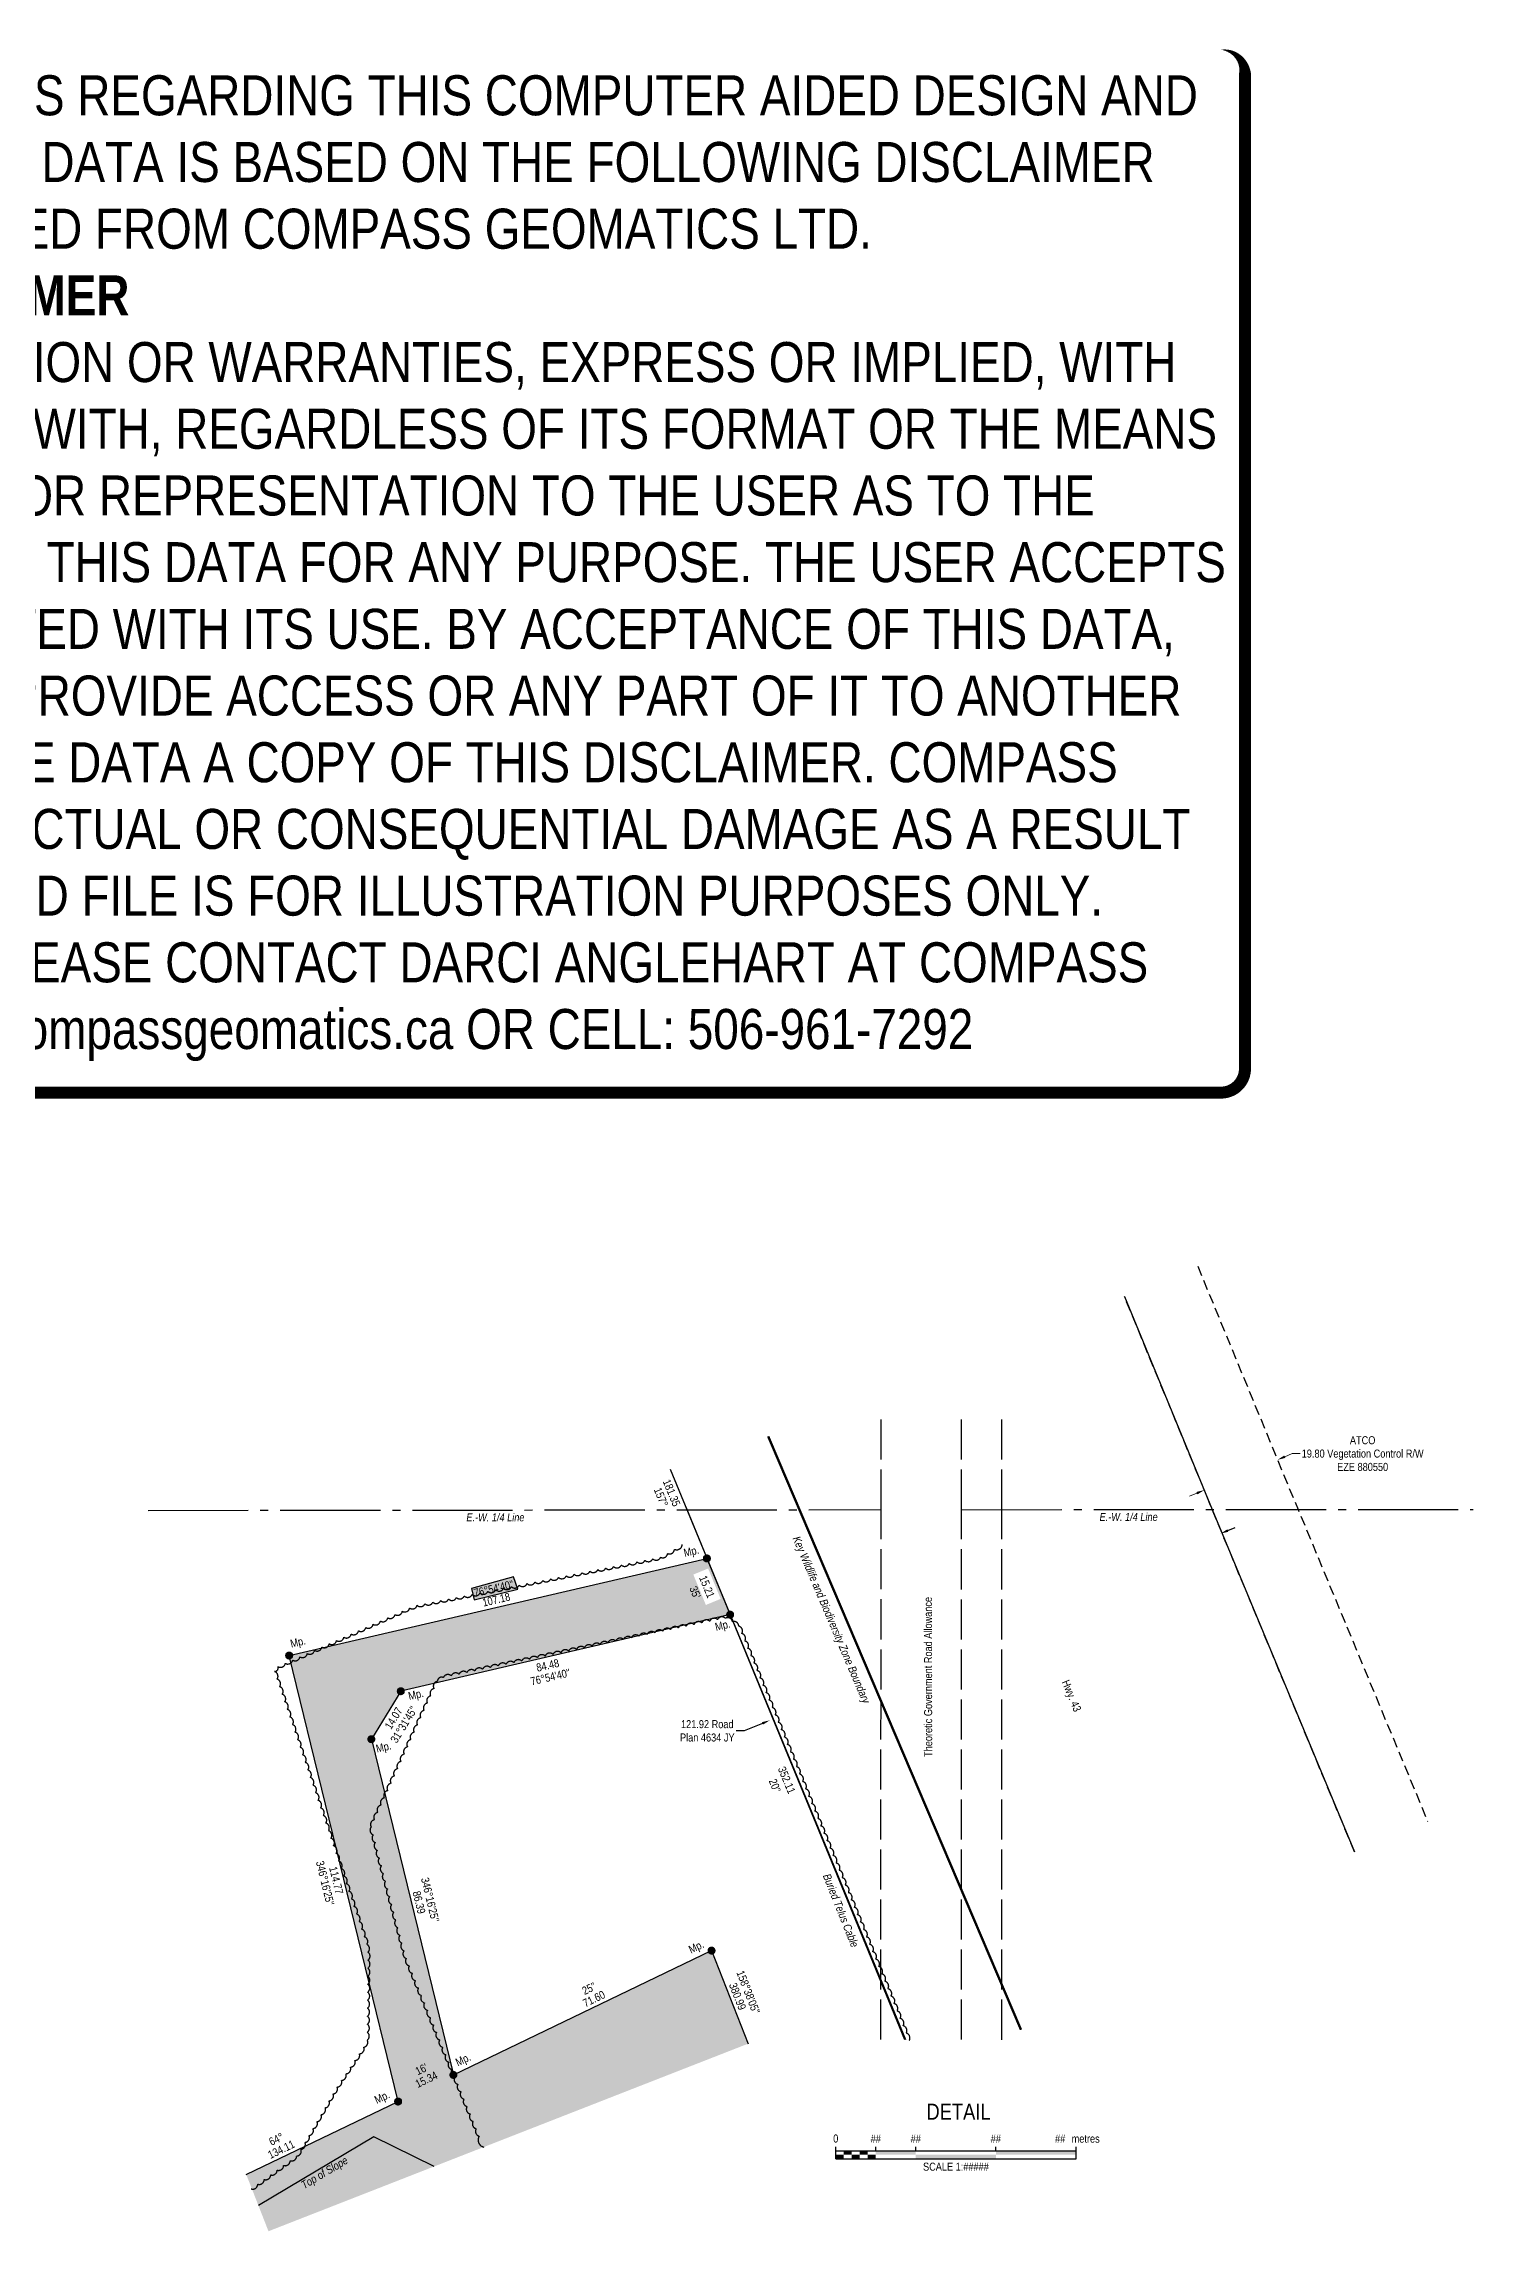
# Model space of a CAD drawing. Extents: x 499049 to 502704, y 6040696 to 6043429.
# Drawn here: x 500919 to 502704, y 6040696 to 6043429 of the extents above; entities that cross this region are included whole.
import ezdxf
from ezdxf.enums import TextEntityAlignment as Align

# ---------------------------------------------------------------- set-up
doc = ezdxf.new("R2010")
doc.units = 0
doc.header["$LTSCALE"] = 5
for name, pattern in [('0', [1, 1, 0]), ('DASHDOT2', [12.7, 6.35, -3.175, 0, -3.175]), ('foc-FLOWLINE', [3.75, 2.5, -1.25]), ('foc-QUARTERLINE', [33, 25, -3, 2, -3]), ('foc-UNSURVEYED', [12.5, 10, -2.5])]:
    doc.linetypes.add(name, pattern=pattern)
for name, color, linetype in [('AS-TELUS', 224, 'foc-TEL'), ('AS-UNDERLAY-H', 141, 'Continuous'), ('AS-WILDLIFE', 131, 'DASHDOT2'), ('DETAIL-T', 7, 'Continuous'), ('F-EZE', 190, 'foc-FLOWLINE'), ('L-2', 7, 'Continuous'), ('L-BD', 7, 'Continuous'), ('L-MON', 1, 'Continuous'), ('L-MON-T', 1, 'Continuous'), ('L-ROAD-T', 7, 'Continuous'), ('L-SECQ', 8, 'foc-QUARTERLINE'), ('L-TITLEDB', 4, 'Continuous'), ('L-TITLEDB-T', 4, 'Continuous'), ('L-USEC', 7, 'foc-UNSURVEYED'), ('P-PROPOSED', 10, 'Continuous'), ('P-PROPOSED-H', 21, 'Continuous'), ('T-BUSH', 110, '0'), ('T-SLOPE', 48, 'Continuous')]:
    doc.layers.add(name, color=color, linetype=linetype)
doc.layers.add('DISCLAIMER', color=7, linetype='Continuous', plot=False)
doc.layers.add('F-VCE-T', color=190, linetype='Continuous', lineweight=9)
doc.layers.add('T-TEXT', color=48, linetype='Continuous', lineweight=18)
doc.styles.add('240', font='ARIALN.TTF', dxfattribs={"height": 30})
doc.styles.add('80', font='ARIALN.TTF', dxfattribs={"height": 10})
doc.styles.add('80CG', font='ARIALN.TTF', dxfattribs={"height": 10})
doc.styles.add('80L', font='ARIALN.TTF', dxfattribs={"height": 10})
doc.styles.add('foc-LtypeFont', font='ARIALN.TTF', dxfattribs={"height": 7.35})
doc.linetypes.add('foc-TEL', pattern='A,2,-1,["T",foc-LtypeFont,S=0.2,R=0,X=-0.425,Y=-0.75],-1.24,8', length=12.24)
doc.linetypes.add('foc-TEL-NOLINE', pattern='A,0,-2,["T",foc-LtypeFont,S=0.2,R=0,X=-0.425,Y=-0.75],-10.24', length=12.24)
doc.dimstyles.new('Compass 5 000', dxfattribs={"dimscale": 5, "dimtxt": 9, "dimasz": 2, "dimexe": 0.2, "dimexo": 0.0625, "dimgap": 0.5, "dimtad": 0, "dimtih": 1, "dimtoh": 1, "dimzin": 0, "dimdsep": 46, "dimtxsty": '80CG', "dimcen": 0.1, "dimse1": 1, "dimse2": 1, "dimclrd": 256, "dimclrt": 256, "dimaunit": 1, "dimadec": 4, "dimazin": 0, "dimtfac": 0.06, "dimtofl": 0, "dimtmove": 0, "dimatfit": 1, "dimfxl": 0.2, "dimtolj": 1, "dimtzin": 0, "dimlwd": -1, "dimarcsym": 0})

# ---------------------------------------------------------------- blocks, each defined once
blk = doc.blocks.new('PLIA')
at = {"color": 255, "const_width": 1}
blk.add_lwpolyline([(-0.5, 0, 1), (0.5, 0, 1)], format="xyb", close=True, dxfattribs=at)
blk = doc.blocks.new('PLIAA')
blk.add_blockref('PLIA', (0, 0))
blk = doc.blocks.new('PLIB')
at = {"color": 1}
blk.add_circle((0, 0), 0.8, dxfattribs=at)
blk = doc.blocks.new('PLIBB')
blk.add_blockref('PLIB', (0, 0))
blk = doc.blocks.new('PLICC')
for name in ['PLIAA', 'PLIBB']:
    blk.add_blockref(name, (0, 0))
blk = doc.blocks.new('PLI')
blk.add_blockref('PLICC', (0, 0))
blk = doc.blocks.new('*D607')
at = {"layer": 'L-TITLEDB-T', "transparency": 16777216}
for p, q in [((502397.4, 6041571.5), (502406.6, 6041575.3)), ((501793.5, 6041321.2), (501783.5, 6041321.2)), ((501816.2, 6041330.6), (501793.5, 6041321.2))]:
    blk.add_line(p, q, dxfattribs=at)
for points in [[(502396.8, 6041573), (502398, 6041569.9), (502388.2, 6041567.6)], [(501815.6, 6041332.1), (501816.9, 6041329), (501825.5, 6041334.4)]]:
    blk.add_solid(points, dxfattribs=at)
at = {"layer": 'L-TITLEDB-T', "transparency": 16777216, "insert": (501747.4, 6041321.2), "char_height": 10, "attachment_point": 5, "style": '80CG'}
blk.add_mtext('\\A1;121.92 Road\\PPlan 4634 JY', dxfattribs=at)
blk = doc.blocks.new('*D608')
at = {"layer": 'F-VCE-T', "transparency": 16777216}
for p, q in [((502468.5, 6041663.7), (502477.8, 6041667.5)), ((502477.8, 6041667.5), (502487.8, 6041667.5)), ((502358.6, 6041618), (502349.4, 6041614.2))]:
    blk.add_line(p, q, dxfattribs=at)
for points in [[(502467.9, 6041665.2), (502469.2, 6041662.1), (502459.3, 6041659.8)], [(502358, 6041619.6), (502359.3, 6041616.5), (502367.9, 6041621.9)]]:
    blk.add_solid(points, dxfattribs=at)
at = {"layer": 'F-VCE-T', "transparency": 16777216, "insert": (502565.7, 6041667.5), "char_height": 10, "attachment_point": 5, "style": '80CG'}
blk.add_mtext('\\A1;ATCO\\P19.80 Vegetation Control R/W\\PEZE 880550', dxfattribs=at)
blk = doc.blocks.new('*U437')
at = {"color": 0}
for p, q in [((-150, 0), (-150, 15)), ((-150, 10), (150.2, 10)), ((-150, 0), (150.2, 0)), ((-100, 10), (-100, 15)), ((-50, 10), (-50, 15)), ((50, 10), (50, 15)), ((150.2, 0), (150.2, 15))]:
    blk.add_line(p, q, dxfattribs=at)
for points in [[(-150, 5), (-140, 5), (-150, 0), (-140, 0)], [(-140, 10), (-130, 10), (-140, 5), (-130, 5)], [(-130, 5), (-120, 5), (-130, 0), (-120, 0)], [(-120, 10), (-110, 10), (-120, 5), (-110, 5)], [(-110, 5), (-100, 5), (-110, 0), (-100, 0)], [(-100, 10), (-50, 10), (-100, 5), (-50, 5)], [(-50, 5), (50, 5), (-50, 0), (50, 0)], [(50, 10), (150.2, 10), (50, 5), (150.2, 5)]]:
    blk.add_solid(points, dxfattribs=at)
at = {"color": 0, "style": '80'}
blk.add_text('metres', height=10, dxfattribs=at).set_placement((162.2, 20), align=Align.CENTER)
at = {"color": 0, "char_height": 10, "style": '80'}
for s, insert, attachment_point in [('0', (-150, 30.2), 2), ('##', (-100, 30.2), 2), ('##', (-50, 30.2), 2), ('##', (50, 30.2), 2), ('##', (136.7, 30.2), 3), ('SCALE 1:#####', (0.1, -5), 2)]:
    blk.add_mtext(s, dxfattribs=dict(at, insert=insert, attachment_point=attachment_point))
blk = doc.blocks.new('Disclaimer_Legal')
at = {"layer": 'DISCLAIMER', "color": 254, "flags": 128}
blk.add_lwpolyline([(-3612.9, -1104.6, 37.5, 37.5, 0), (4096.1, -1104.6, 37.5, 37.5, 0.414214), (4171.1, -1029.6, 37.5, 37.5, 0), (4171.1, 2078.7, 37.5, 0, 0.414214), (4096.1, 2153.7, 0, 0, 0), (-3612.9, 2153.7, 0, 0, 0.414214), (-3687.9, 2078.7, 0, 0, 0), (-3687.9, -1029.6, 0, 37.5, 0.414214)], format="xyseb", close=True, dxfattribs=at)
at = {"layer": 'DISCLAIMER', "color": 254, "insert": (241.6, 533.9), "char_height": 125, "width": 7717.568, "attachment_point": 5, "style": '80'}
blk.add_mtext('NOTICE TO THE CORPORATION, PERSON &/OR PERSONS REGARDING THIS COMPUTER AIDED DESIGN AND DRAFTING (CADD) FILES. ACCEPTANCE OF THE CADD DATA IS BASED ON THE FOLLOWING DISCLAIMER WHICH COVERS ALL CADD DATA RECIEVED FROM COMPASS GEOMATICS LTD.\\P{\\fArial Narrow|b1|i0|c0|p34;DISCLAIMER}\\PCOMPASS GEOMATICS LTD. MAKES NO REPRESENTATION OR WARRANTIES, EXPRESS OR IMPLIED, WITH RESPECT TO THE REUSE OF THE DATA PROVIDED HEREWITH, REGARDLESS OF ITS FORMAT OR THE MEANS OF ITS TRANSMISSION. THERE IS NO GUARANTEE OR REPRESENTATION TO THE USER AS TO THE ACCURACY, CURRENCY, SUITABILITY OR RELIABILITY OF THIS DATA FOR ANY PURPOSE. THE USER ACCEPTS THE DATA "AS IS", AND ASSUMES ALL RISKS ASSOCIATED WITH ITS USE. BY ACCEPTANCE OF THIS DATA, THE USER AGREES NOT TO TRANSMIT THIS DATA OR PROVIDE ACCESS OR ANY PART OF IT TO ANOTHER PARTY UNLESS THE USER SHALL INCLUDE WITH THE DATA A COPY OF THIS DISCLAIMER. COMPASS GEOMATICS LTD. ASSUMES NO RESPONSIBILITY FOR ACTUAL OR CONSEQUENTIAL DAMAGE AS A RESULT OF ANY USER\'S RELIANCE ON THIS DATA. THIS CADD FILE IS FOR ILLUSTRATION PURPOSES ONLY.\\PIF YOU REQUIRE MORE ACCURATE INFORMATION, PLEASE CONTACT DARCI ANGLEHART AT COMPASS GEOMATICS LTD. VIA EMAIL: darci.anglehart@compassgeomatics.ca OR CELL: 506-961-7292', dxfattribs=at)

msp = doc.modelspace()

# ---------------------------------------------------------------- hatches: boundary and pattern name
at = {"layer": 'AS-UNDERLAY-H'}
h = msp.add_hatch(color=256, dxfattribs=at)
h.dxf.hatch_style = 1
h.paths.add_polyline_path([(501452.854, 6041499.12), (501456.188, 6041485.023), (501510.811, 6041498.095), (501505.426, 6041513.473)])
at = {"layer": 'P-PROPOSED-H'}
h = msp.add_hatch(color=256, dxfattribs=at)
h.dxf.hatch_style = 1
h.paths.add_polyline_path([(501171.859, 6040766.874), (501199.511, 6040696.188), (501798.245, 6040930.409), (501752.73, 6041046.758), (501430.395, 6040891.446), (501327.98, 6041310.838), (501364.715, 6041370.763), (501775.915, 6041466.366), (501746.955, 6041536.592), (501225.304, 6041415.31), (501361.355, 6040858.18)])

# ---------------------------------------------------------------- linework, layer by layer
at = {"layer": 'AS-TELUS', "linetype": 'foc-TEL-NOLINE', "flags": 128}
msp.add_lwpolyline([(501720.456, 6041600.85), (501993.715, 6040935.519)], dxfattribs=at)
at = {"layer": 'AS-UNDERLAY-H', "flags": 128}
msp.add_lwpolyline([(501452.854, 6041499.12), (501456.188, 6041485.023), (501510.811, 6041498.095), (501505.426, 6041513.473)], close=True, dxfattribs=at)
at = {"layer": 'AS-WILDLIFE', "const_width": 2.998, "flags": 128}
msp.add_lwpolyline([(502139.111, 6040947.829), (501823.456, 6041689.141)], dxfattribs=at)
at = {"layer": 'F-EZE', "flags": 128}
for points in [[(502359.8, 6041901.509), (502469.39, 6041635.552), (502485.108, 6041597.706), (502647.017, 6041207.948)], [(502555.573, 6041169.962), (502377.897, 6041597.676), (502268.246, 6041863.784)]]:
    msp.add_lwpolyline(points, dxfattribs=at)
at = {"layer": 'L-SECQ'}
for p, q in [((501049.315, 6041596.598), (501964.402, 6041597.551)), ((502064.934, 6041597.48), (502703.764, 6041597.712))]:
    msp.add_line(p, q, dxfattribs=at)
at = {"layer": 'L-TITLEDB'}
for points in [[(502268.246, 6041863.784), (502377.897, 6041597.676), (502555.573, 6041169.962)], [(501700.932, 6041648.194), (501994.829, 6040935.518)]]:
    msp.add_lwpolyline(points, dxfattribs=at)
at = {"layer": 'L-USEC'}
for p, q in [((501964.402, 6041597.551), (501964.334, 6041713.552)), ((502064.934, 6041597.61), (502064.865, 6041713.611)), ((502115.223, 6041597.64), (502115.155, 6041713.64)), ((501964.17, 6040935.529), (501964.402, 6041597.551)), ((502064.701, 6040935.494), (502064.934, 6041597.516)), ((502114.991, 6040935.476), (502115.223, 6041597.498))]:
    msp.add_line(p, q, dxfattribs=at)
at = {"layer": 'P-PROPOSED', "flags": 128}
msp.add_lwpolyline([(501171.859, 6040766.874), (501361.355, 6040858.18), (501225.304, 6041415.31), (501746.955, 6041536.592), (501775.915, 6041466.366), (501364.715, 6041370.763), (501327.98, 6041310.838), (501430.395, 6040891.446), (501752.73, 6041046.758), (501798.245, 6040930.409)], dxfattribs=at)
at = {"layer": 'T-BUSH', "flags": 128}
for points in [[(501177.992, 6040749.131, 0.52056705), (501186.089, 6040754.992, 0.52056705), (501194.185, 6040760.852, 0.52056705), (501202.281, 6040766.712, 0.52056705), (501210.378, 6040772.573, 0.52056705), (501218.474, 6040778.433, 0.52056705), (501226.571, 6040784.293, 0.52056705), (501234.667, 6040790.154, 0.52056705), (501240.005, 6040798.507, 0.52056705), (501245.02, 6040807.153, 0.52056705), (501250.035, 6040815.798, 0.52056705), (501255.05, 6040824.444, 0.52056705), (501260.065, 6040833.089, 0.52056705), (501265.08, 6040841.735, 0.52056705), (501270.095, 6040850.38, 0.52056705), (501275.11, 6040859.026, 0.52056705), (501280.125, 6040867.672, 0.52056705), (501285.14, 6040876.317, 0.52056705), (501290.667, 6040884.643, 0.52056705), (501296.244, 6040892.936, 0.52056705), (501301.822, 6040901.23, 0.52056705), (501307.4, 6040909.523, 0.52056705), (501312.978, 6040917.817, 0.52056705), (501318.555, 6040926.111, 0.52056705), (501322.778, 6040934.824, 0.52056705), (501322.873, 6040944.819, 0.52056705), (501322.967, 6040954.813, 0.52056705), (501323.062, 6040964.807, 0.52056705), (501323.156, 6040974.802, 0.52056705), (501323.251, 6040984.796, 0.52056705), (501323.345, 6040994.79, 0.52056705), (501323.44, 6041004.785, 0.52056705), (501323.534, 6041014.779, 0.52056705), (501323.629, 6041024.773, 0.52056705), (501323.723, 6041034.768, 0.52056705), (501323.818, 6041044.762, 0.52056705), (501322.321, 6041054.502, 0.52056705), (501319.119, 6041063.97, 0.52056705), (501315.916, 6041073.438, 0.52056705), (501312.714, 6041082.905, 0.52056705), (501309.511, 6041092.373, 0.52056705), (501306.309, 6041101.841, 0.52056705), (501303.106, 6041111.309, 0.52056705), (501299.904, 6041120.777, 0.52056705), (501296.701, 6041130.244, 0.52056705), (501293.499, 6041139.712, 0.52056705), (501290.296, 6041149.18, 0.52056705), (501287.094, 6041158.648, 0.52056705), (501283.891, 6041168.116, 0.52056705), (501280.689, 6041177.583, 0.52056705), (501277.486, 6041187.051, 0.52056705), (501274.284, 6041196.519, 0.52056705), (501271.081, 6041205.987, 0.52056705), (501267.879, 6041215.455, 0.52056705), (501264.676, 6041224.922, 0.52056705), (501261.474, 6041234.39, 0.52056705), (501258.271, 6041243.858, 0.52056705), (501255.069, 6041253.326, 0.52056705), (501251.866, 6041262.794, 0.52056705), (501248.663, 6041272.261, 0.52056705), (501245.461, 6041281.729, 0.52056705), (501242.258, 6041291.197, 0.52056705), (501239.056, 6041300.665, 0.52056705), (501235.853, 6041310.133, 0.52056705), (501232.651, 6041319.6, 0.52056705), (501229.448, 6041329.068, 0.52056705), (501226.246, 6041338.536, 0.52056705), (501223.043, 6041348.004, 0.52056705), (501219.841, 6041357.471, 0.52056705), (501216.638, 6041366.939, 0.52056705), (501213.436, 6041376.407, 0.52056705), (501210.233, 6041385.875, 0.52056705), (501207.031, 6041395.343, 0.52056705), (501211.494, 6041401.453, 0.52056705), (501220.625, 6041405.519, 0.52056705), (501229.755, 6041409.585, 0.52056705), (501238.885, 6041413.651, 0.52056705), (501248.015, 6041417.718, 0.52056705), (501257.146, 6041421.784, 0.52056705), (501266.276, 6041425.85, 0.52056705), (501275.406, 6041429.916, 0.52056705), (501284.536, 6041433.982, 0.52056705), (501293.667, 6041438.048, 0.52056705), (501302.797, 6041442.115, 0.52056705), (501311.927, 6041446.181, 0.52056705), (501321.057, 6041450.247, 0.52056705), (501330.188, 6041454.313, 0.52056705), (501339.318, 6041458.379, 0.52056705), (501348.448, 6041462.446, 0.52056705), (501357.578, 6041466.512, 0.52056705), (501366.709, 6041470.578, 0.52056705), (501375.839, 6041474.644, 0.52056705), (501385.174, 6041478.062, 0.52056705), (501394.98, 6041479.998, 0.52056705), (501404.786, 6041481.933, 0.52056705), (501414.591, 6041483.868, 0.52056705), (501424.397, 6041485.803, 0.52056705), (501434.202, 6041487.739, 0.52056705), (501444.008, 6041489.674, 0.52056705), (501453.814, 6041491.609, 0.52056705), (501463.619, 6041493.544, 0.52056705), (501473.425, 6041495.48, 0.52056705), (501483.23, 6041497.415, 0.52056705), (501493.036, 6041499.35, 0.52056705), (501502.842, 6041501.285, 0.52056705), (501512.647, 6041503.221, 0.52056705), (501522.453, 6041505.156, 0.52056705), (501532.259, 6041507.091, 0.52056705), (501542.064, 6041509.026, 0.52056705), (501551.87, 6041510.962, 0.52056705), (501561.675, 6041512.897, 0.52056705), (501571.481, 6041514.832, 0.52056705), (501581.287, 6041516.767, 0.52056705), (501591.092, 6041518.703, 0.52056705), (501600.898, 6041520.638, 0.52056705), (501610.703, 6041522.573, 0.52056705), (501620.509, 6041524.508, 0.52056705), (501630.315, 6041526.444, 0.52056705), (501640.12, 6041528.379, 0.52056705), (501649.926, 6041530.314, 0.52056705), (501659.731, 6041532.249, 0.52056705), (501669.537, 6041534.185, 0.52056705), (501679.343, 6041536.12, 0.52056705), (501689.148, 6041538.055, 0.52056705), (501697.889, 6041542.713, 0.52056705), (501706.408, 6041547.942, 0.52056705), (501716.031, 6041553.848, 0.52056705)], [(501999.551, 6040934.375, 0.52056705), (501995.749, 6040943.618, 0.52056705), (501991.947, 6040952.862, 0.52056705), (501988.145, 6040962.105, 0.52056705), (501984.343, 6040971.348, 0.52056705), (501980.541, 6040980.592, 0.52056705), (501976.739, 6040989.835, 0.52056705), (501972.937, 6040999.078, 0.52056705), (501969.135, 6041008.322, 0.52056705), (501965.333, 6041017.565, 0.52056705), (501961.531, 6041026.808, 0.52056705), (501957.729, 6041036.052, 0.52056705), (501953.927, 6041045.295, 0.52056705), (501950.124, 6041054.538, 0.52056705), (501946.322, 6041063.782, 0.52056705), (501942.52, 6041073.025, 0.52056705), (501938.718, 6041082.268, 0.52056705), (501934.916, 6041091.512, 0.52056705), (501931.114, 6041100.755, 0.52056705), (501927.312, 6041109.998, 0.52056705), (501923.51, 6041119.242, 0.52056705), (501919.708, 6041128.485, 0.52056705), (501915.906, 6041137.729, 0.52056705), (501912.104, 6041146.972, 0.52056705), (501908.302, 6041156.215, 0.52056705), (501904.5, 6041165.459, 0.52056705), (501900.698, 6041174.702, 0.52056705), (501896.896, 6041183.945, 0.52056705), (501893.093, 6041193.189, 0.52056705), (501889.291, 6041202.432, 0.52056705), (501885.489, 6041211.675, 0.52056705), (501881.687, 6041220.919, 0.52056705), (501877.885, 6041230.162, 0.52056705), (501874.083, 6041239.405, 0.52056705), (501870.281, 6041248.649, 0.52056705), (501866.479, 6041257.892, 0.52056705), (501862.677, 6041267.135, 0.52056705), (501858.875, 6041276.379, 0.52056705), (501855.073, 6041285.622, 0.52056705), (501851.271, 6041294.865, 0.52056705), (501847.469, 6041304.109, 0.52056705), (501843.667, 6041313.352, 0.52056705), (501839.864, 6041322.595, 0.52056705), (501836.062, 6041331.839, 0.52056705), (501832.26, 6041341.082, 0.52056705), (501828.458, 6041350.326, 0.52056705), (501824.656, 6041359.569, 0.52056705), (501820.854, 6041368.812, 0.52056705), (501817.052, 6041378.056, 0.52056705), (501813.25, 6041387.299, 0.52056705), (501809.448, 6041396.542, 0.52056705), (501805.646, 6041405.786, 0.52056705), (501801.844, 6041415.029, 0.52056705), (501798.042, 6041424.272, 0.52056705), (501794.24, 6041433.516, 0.52056705), (501790.438, 6041442.759, 0.52056705), (501786.636, 6041452.002, 0.52056705), (501778.963, 6041457.554, 0.52056705), (501769.91, 6041461.79, 0.52056705), (501760.185, 6041460.194, 0.52056705), (501750.407, 6041458.127, 0.52056705), (501740.628, 6041456.061, 0.52056705), (501730.849, 6041453.994, 0.52056705), (501721.071, 6041451.927, 0.52056705), (501711.292, 6041449.86, 0.52056705), (501701.513, 6041447.793, 0.52056705), (501691.734, 6041445.726, 0.52056705), (501681.956, 6041443.659, 0.52056705), (501672.177, 6041441.592, 0.52056705), (501662.398, 6041439.526, 0.52056705), (501652.62, 6041437.459, 0.52056705), (501642.841, 6041435.392, 0.52056705), (501633.062, 6041433.325, 0.52056705), (501623.283, 6041431.258, 0.52056705), (501613.505, 6041429.191, 0.52056705), (501603.726, 6041427.124, 0.52056705), (501593.947, 6041425.057, 0.52056705), (501584.169, 6041422.991, 0.52056705), (501574.39, 6041420.924, 0.52056705), (501564.611, 6041418.857, 0.52056705), (501554.832, 6041416.79, 0.52056705), (501545.054, 6041414.723, 0.52056705), (501535.275, 6041412.656, 0.52056705), (501525.496, 6041410.589, 0.52056705), (501515.718, 6041408.522, 0.52056705), (501505.939, 6041406.456, 0.52056705), (501496.16, 6041404.389, 0.52056705), (501486.381, 6041402.322, 0.52056705), (501476.603, 6041400.255, 0.52056705), (501466.824, 6041398.188, 0.52056705), (501457.045, 6041396.121, 0.52056705), (501447.267, 6041394.054, 0.52056705), (501437.488, 6041391.988, 0.52056705), (501427.709, 6041389.921, 0.52056705), (501417.93, 6041387.854, 0.52056705), (501410.313, 6041383.096, 0.52056705), (501406.181, 6041373.995, 0.52056705), (501402.05, 6041364.894, 0.52056705), (501397.918, 6041355.793, 0.52056705), (501393.787, 6041346.692, 0.52056705), (501389.655, 6041337.591, 0.52056705), (501385.524, 6041328.49, 0.52056705), (501381.392, 6041319.389, 0.52056705), (501377.261, 6041310.288, 0.52056705), (501373.13, 6041301.187, 0.52056705), (501368.998, 6041292.086, 0.52056705), (501364.867, 6041282.986, 0.52056705), (501360.735, 6041273.885, 0.52056705), (501356.604, 6041264.784, 0.52056705), (501352.472, 6041255.683, 0.52056705), (501348.341, 6041246.582, 0.52056705), (501344.209, 6041237.481, 0.52056705), (501340.078, 6041228.38, 0.52056705), (501335.947, 6041219.279, 0.52056705), (501331.815, 6041210.178, 0.52056705), (501327.706, 6041201.076, 0.52056705), (501330.268, 6041191.415, 0.52056705), (501332.831, 6041181.754, 0.52056705), (501335.393, 6041172.094, 0.52056705), (501337.956, 6041162.433, 0.52056705), (501340.519, 6041152.772, 0.52056705), (501343.081, 6041143.112, 0.52056705), (501345.644, 6041133.451, 0.52056705), (501348.206, 6041123.79, 0.52056705), (501350.769, 6041114.13, 0.52056705), (501353.331, 6041104.469, 0.52056705), (501355.894, 6041094.808, 0.52056705), (501358.457, 6041085.148, 0.52056705), (501361.019, 6041075.487, 0.52056705), (501363.582, 6041065.826, 0.52056705), (501366.144, 6041056.166, 0.52056705), (501368.707, 6041046.505, 0.52056705), (501371.552, 6041036.939, 0.52056705), (501375.348, 6041027.693, 0.52056705), (501379.144, 6041018.448, 0.52056705), (501382.94, 6041009.202, 0.52056705), (501386.736, 6040999.956, 0.52056705), (501390.532, 6040990.71, 0.52056705), (501394.328, 6040981.464, 0.52056705), (501398.124, 6040972.219, 0.52056705), (501401.92, 6040962.973, 0.52056705), (501405.716, 6040953.727, 0.52056705), (501409.512, 6040944.481, 0.52056705), (501413.308, 6040935.235, 0.52056705), (501417.104, 6040925.989, 0.52056705), (501420.9, 6040916.744, 0.52056705), (501424.696, 6040907.498, 0.52056705), (501428.493, 6040898.252, 0.52056705), (501432.289, 6040889.006, 0.52056705), (501436.085, 6040879.76, 0.52056705), (501439.881, 6040870.515, 0.52056705), (501443.677, 6040861.269, 0.52056705), (501447.473, 6040852.023, 0.52056705), (501451.269, 6040842.777, 0.52056705), (501455.065, 6040833.531, 0.52056705), (501458.861, 6040824.285, 0.52056705), (501462.657, 6040815.04, 0.52056705), (501468.266, 6040801.377, 0.52056705)]]:
    msp.add_lwpolyline(points, format="xyb", dxfattribs=at)
at = {"layer": 'T-SLOPE', "flags": 128}
msp.add_lwpolyline([(501406.233, 6040777.057), (501331.13, 6040814.133), (501186.963, 6040728.266)], dxfattribs=at)

# ---------------------------------------------------------------- block references
at = {"linetype": 'Continuous', "xscale": 0.399790368, "yscale": 0.399790368, "zscale": 0.399790368}
msp.add_blockref('Disclaimer_Legal', (500751.218, 6042560.059), dxfattribs=at)
at = {"layer": 'L-2', "xscale": 0.99947592, "yscale": 0.99947592, "zscale": 0.99947592}
msp.add_blockref('*U437', (502057.744, 6040786.837), dxfattribs=at)
at = {"layer": 'L-MON', "xscale": 4.997379600000007, "yscale": 4.997379600000007, "zscale": 4.997379600000007}
for p in [(501746.955, 6041536.592), (501775.925, 6041466.368), (501225.304, 6041415.31), (501364.715, 6041370.763), (501327.98, 6041310.838), (501752.73, 6041046.758), (501430.395, 6040891.448), (501361.355, 6040858.18)]:
    msp.add_blockref('PLI', p, dxfattribs=at)

# ---------------------------------------------------------------- texts
at = {"layer": 'AS-TELUS', "insert": (501914.126, 6041096.858), "char_height": 9.99476, "attachment_point": 5, "rotation": 291.729793, "style": '240'}
msp.add_mtext_dynamic_manual_height_columns('{\\fArial Narrow|b0|i1|c0|p34;Buried Telus Cable}', width=97.23516, gutter_width=44.976, heights=[0], dxfattribs=at)
at = {"layer": 'AS-WILDLIFE', "insert": (501901.058, 6041459.424), "char_height": 9.99476, "attachment_point": 5, "rotation": 293.064614, "style": '240'}
msp.add_mtext_dynamic_manual_height_columns('{\\fArial Narrow|b0|i1|c0|p34;Key Wildlife and Biodiversity Zone Boundary}', width=226.10015, gutter_width=44.976, heights=[0], dxfattribs=at)
at = {"layer": 'DETAIL-T', "color": 3, "insert": (501893.375, 6040855.545), "char_height": 19.98952, "width": 332.88423, "attachment_point": 1, "style": '80CG'}
msp.add_mtext('\\pi127.65;DETAIL', dxfattribs=at)
at = {"layer": 'L-BD', "style": '80L'}
for s, height, rotation, p in [('157°', 9.9948, 292.4105, (501689.737, 6041613.093)), ('181.35', 9.9948, 292.4105, (501702.904, 6041618.523)), ("76°54'40''", 9.9948, 13.0886, (501480.754, 6041499.072)), ('107.18', 9.9948, 13.0886, (501483.979, 6041485.2)), ("35'", 9.9948, 292.4102, (501732.241, 6041494.322)), ('84.48', 9.9948, 13.0886, (501548.147, 6041403.149)), ("76°54'40''", 9.9948, 13.0886, (501551.542, 6041388.546)), ('14.07', 9.9948, 58.491, (501355.744, 6041337.005)), ("31°31'45''", 9.9948, 58.491, (501368.526, 6041329.17)), ("20''", 9.9948, 292.4102, (501831.849, 6041252.781)), ("346°16'25''", 9.99476, 283.723, (501270.27, 6041131.114)), ('114.77', 9.9948, 283.723, (501284.106, 6041134.493)), ("346°16'25''", 9.99476, 283.723, (501401.382, 6041110.319)), ('86.39', 9.9948, 283.723, (501387.546, 6041106.94)), ("158°38'05''", 9.99476, 291.3651, (501798.558, 6040994.766)), ("25''", 9.9948, 25.7264, (501599.725, 6040999.384)), ('71.60', 9.9948, 25.7264, (501605.908, 6040986.554)), ('380.99', 9.9948, 291.3651, (501785.294, 6040989.578)), ("16'", 9.9948, 25.7264, (501390.486, 6040898.567)), ('15.34', 9.9948, 25.7264, (501396.668, 6040885.736)), ('134.11', 9.9948, 25.7264, (501215.478, 6040798.431)), ('64°', 9.9948, 25.7264, (501209.295, 6040811.261))]:
    msp.add_text(s, height=height, rotation=rotation, dxfattribs=at).set_placement(p, align=Align.MIDDLE)
at = {"layer": 'L-MON-T', "char_height": 9.9948, "attachment_point": 5, "style": '240'}
for insert, rotation in [((501727.803, 6041544.012), 13.088558), ((501766.909, 6041451.611), 13.088558), ((501236.556, 6041430.646), 13.088558), ((501383.849, 6041365.203), 13.088558), ((501343.573, 6041299.525), 13.088558), ((501734.205, 6041050.142), 25.726396), ((501443.125, 6040909.312), 25.726396), ((501341.906, 6040862.385), 25.726396)]:
    msp.add_mtext_dynamic_manual_height_columns('Mp.', width=18.21733, gutter_width=44.976, heights=[0], dxfattribs=dict(at, insert=insert, rotation=rotation))
at = {"layer": 'L-SECQ', "char_height": 9.99476, "attachment_point": 5, "rotation": 0.059675, "style": '240'}
for insert in [(501482.877, 6041587.842), (502273.493, 6041588.347)]:
    msp.add_mtext_dynamic_manual_height_columns('{\\fArial Narrow|b0|i1|c0|p34;E.-W. 1/4 Line}', width=72.4056, gutter_width=44.976, heights=[0], dxfattribs=dict(at, insert=insert))
at = {"layer": 'L-TITLEDB-T', "insert": (502195.363, 6041395.072), "char_height": 10, "attachment_point": 1, "rotation": 292.371487, "style": '80L'}
msp.add_mtext_dynamic_manual_height_columns('\\pi9.726;Hwy. 43', width=59.40423, gutter_width=50, heights=[0], dxfattribs=at)
at = {"layer": 'T-TEXT', "insert": (501270.163, 6040768.269), "char_height": 9.99476, "attachment_point": 5, "rotation": 30.778308, "style": '240'}
msp.add_mtext_dynamic_manual_height_columns('{\\fArial Narrow|b0|i1|c0|p34;Top of Slope}', width=64.7794, gutter_width=44.976, heights=[0], dxfattribs=at)

# ---------------------------------------------------------------- dimensions: what is measured, and where the dimension line sits
at = {"layer": 'F-VCE-T'}
dim = msp.add_linear_dim(base=(502459.296, 6041659.841), p1=(502479.282, 6041353.613), p2=(502570.726, 6041391.6), angle=22.558473, text='ATCO\\P19.80 Vegetation Control R/W\\PEZE 880550', dimstyle='Compass 5 000', dxfattribs=at)
dim.commit()
dim.dimension.update_dxf_attribs({"geometry": '*D608', "text_midpoint": (502565.699, 6041667.514), "dimtype": 161})

# ---------------------------------------------------------------- next in the draw order: texts
at = {"layer": 'L-BD', "insert": (501851.273, 6041261.624), "char_height": 9.9948, "width": 31.06804, "attachment_point": 2, "rotation": 292.4102, "style": '80L', "bg_fill": 2}
msp.add_mtext('352.11', dxfattribs=at)
at = {"layer": 'L-ROAD-T', "insert": (502018.101, 6041388.577), "char_height": 9.99476, "width": 199.4429, "attachment_point": 2, "rotation": 90.088497, "style": '80L', "bg_fill": 3, "box_fill_scale": 1.15, "bg_fill_color": 256, "bg_fill_true_color": 256, "bg_fill_transparency": 0}
msp.add_mtext('Theoretic Government Road Allowance', dxfattribs=at)

# ---------------------------------------------------------------- next in the draw order: dimensions: what is measured, and where the dimension line sits
at = {"layer": 'L-TITLEDB-T'}
dim = msp.add_linear_dim(base=(502388.169, 6041567.647), p1=(501795.538, 6041406.595), p2=(502358.252, 6041639.826), angle=22.512807, text='121.92 Road\\PPlan 4634 JY', dimstyle='Compass 5 000', dxfattribs=at)
dim.commit()
dim.dimension.update_dxf_attribs({"geometry": '*D607', "text_midpoint": (501747.397, 6041321.166), "dimtype": 161})

# ---------------------------------------------------------------- next in the draw order: texts
at = {"layer": 'L-BD', "insert": (501751.665, 6041503.165), "char_height": 9.9948, "width": 31.06804, "attachment_point": 2, "rotation": 292.4102, "style": '80L', "bg_fill": 2}
msp.add_mtext('15.21', dxfattribs=at)

doc.saveas('drawing.dxf')
